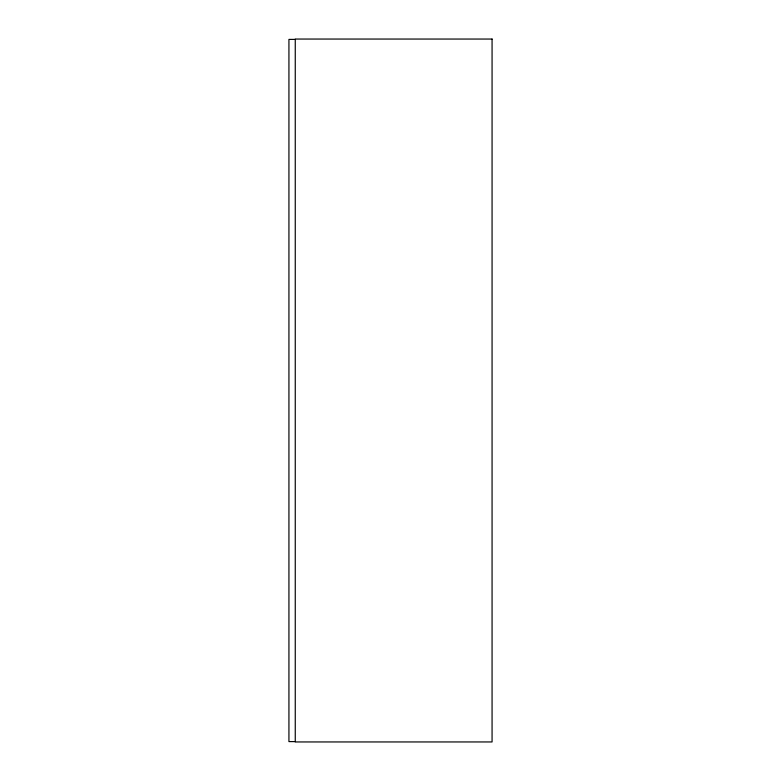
<?xml version="1.0" encoding="UTF-8"?>
<svg xmlns="http://www.w3.org/2000/svg" width="781" height="781" viewBox="0 0 781 781"><rect width="100%" height="100%" fill="white"/><g stroke="black" fill="none" stroke-linecap="round" stroke-linejoin="round"><path stroke-width="1.17" d="M295.257 39.401L288.931 39.401L288.931 741.599L295.257 741.599M492.069 39.05L295.257 39.05L295.257 741.95L492.069 741.95L492.069 39.05"/></g></svg>
